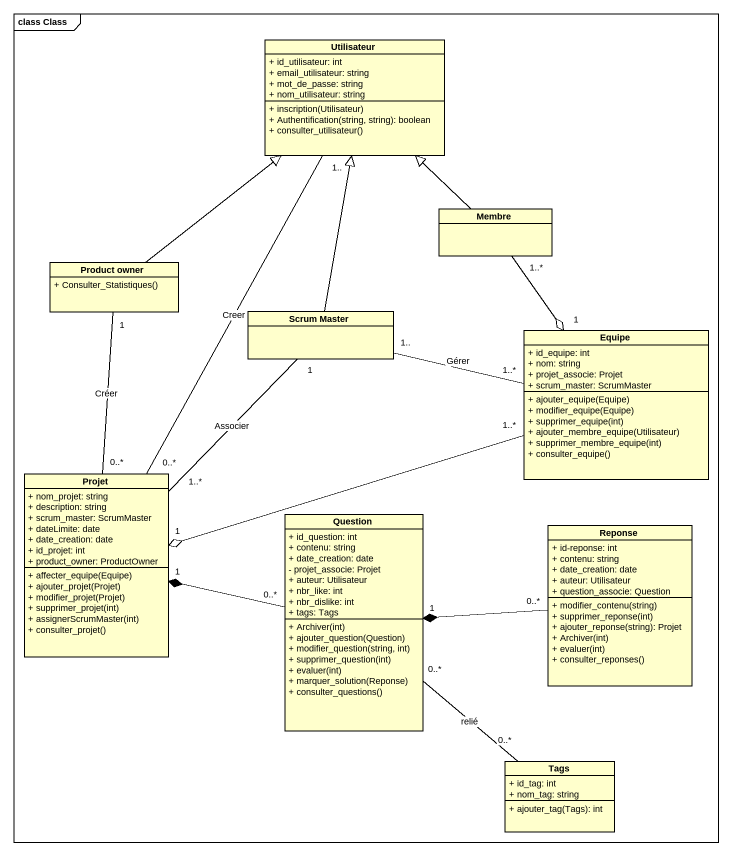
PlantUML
@startuml
mainframe class Class
hide circle
hide empty members
skinparam classAttributeIconSize 0
class Utilisateur {
  + id_utilisateur: int
  + email_utilisateur: string
  + mot_de_passe: string
  + nom_utilisateur: string
  + inscription(Utilisateur)
  + Authentification(string, string): boolean
  + consulter_utilisateur()
}
class Membre
class "Product owner" as Product_owner {
  + Consulter_Statistiques()
}
class "Scrum Master" as Scrum_Master
class Equipe {
  + id_equipe: int
  + nom: string
  + projet_associe: Projet
  + scrum_master: ScrumMaster
  + ajouter_equipe(Equipe)
  + modifier_equipe(Equipe)
  + supprimer_equipe(int)
  + ajouter_membre_equipe(Utilisateur)
  + supprimer_membre_equipe(int)
  + consulter_equipe()
}
class Projet {
  + nom_projet: string
  + description: string
  + scrum_master: ScrumMaster
  + dateLimite: date
  + date_creation: date
  + id_projet: int
  + product_owner: ProductOwner
  + affecter_equipe(Equipe)
  + ajouter_projet(Projet)
  + modifier_projet(Projet)
  + supprimer_projet(int)
  + assignerScrumMaster(int)
  + consulter_projet()
}
class Question {
  + id_question: int
  + contenu: string
  + date_creation: date
  - projet_associe: Projet
  + auteur: Utilisateur
  + nbr_like: int
  + nbr_dislike: int
  + tags: Tags
  + Archiver(int)
  + ajouter_question(Question)
  + modifier_question(string, int)
  + supprimer_question(int)
  + evaluer(int)
  + marquer_solution(Reponse)
  + consulter_questions()
}
class Reponse {
  + id-reponse: int
  + contenu: string
  + date_creation: date
  + auteur: Utilisateur
  + question_associe: Question
  + modifier_contenu(string)
  + supprimer_reponse(int)
  + ajouter_reponse(string): Projet
  + Archiver(int)
  + evaluer(int)
  + consulter_reponses()
}
class Tags {
  + id_tag: int
  + nom_tag: string
  + ajouter_tag(Tags): int
}
Membre -up-|> Utilisateur
Membre "1..*" --o "1" Equipe
Product_owner -up-|> Utilisateur
Product_owner "1" -- "0..*" Projet : Créer
Scrum_Master -up-|> Utilisateur
Scrum_Master "1.." -right- "1..*" Equipe : Gérer
Scrum_Master "1" -- "1..*" Projet : Associer
Equipe "1..*" -left-o "1" Projet
Projet "0..*" -up- "1.." Utilisateur : Creer
Question "0..*" -left-* "1" Projet
Reponse "0..*" -left-* "1" Question
Tags "0..*" -up- "0..*" Question : relié
@enduml
